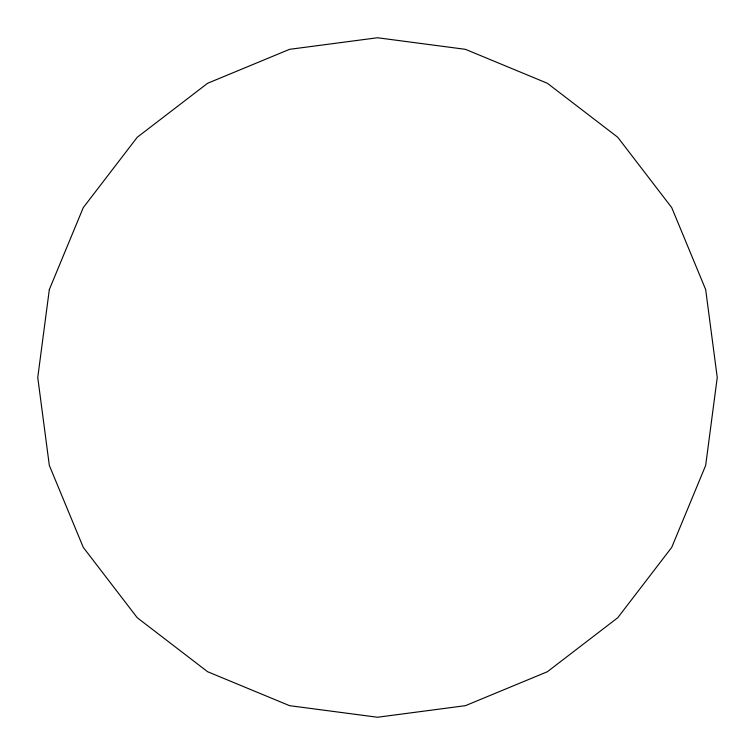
<?xml version="1.0" encoding="UTF-8"?>
<svg xmlns="http://www.w3.org/2000/svg" width="755" height="755" viewBox="0 0 755 755"><rect width="100%" height="100%" fill="white"/><g stroke="black" fill="none" stroke-linecap="round" stroke-linejoin="round"><path stroke-width="1.13" d="M49.33 289.571L37.75 377.5L49.33 465.429L83.267 547.375L137.259 617.741L207.625 671.733L289.571 705.67L377.5 717.25L465.429 705.67L547.375 671.733L617.741 617.741L671.733 547.375L705.67 465.429L717.25 377.5L705.67 289.571L671.733 207.625L617.741 137.259L547.375 83.267L465.429 49.33L377.5 37.75L289.571 49.33L207.625 83.267L137.259 137.259L83.267 207.625L49.33 289.571"/></g></svg>
